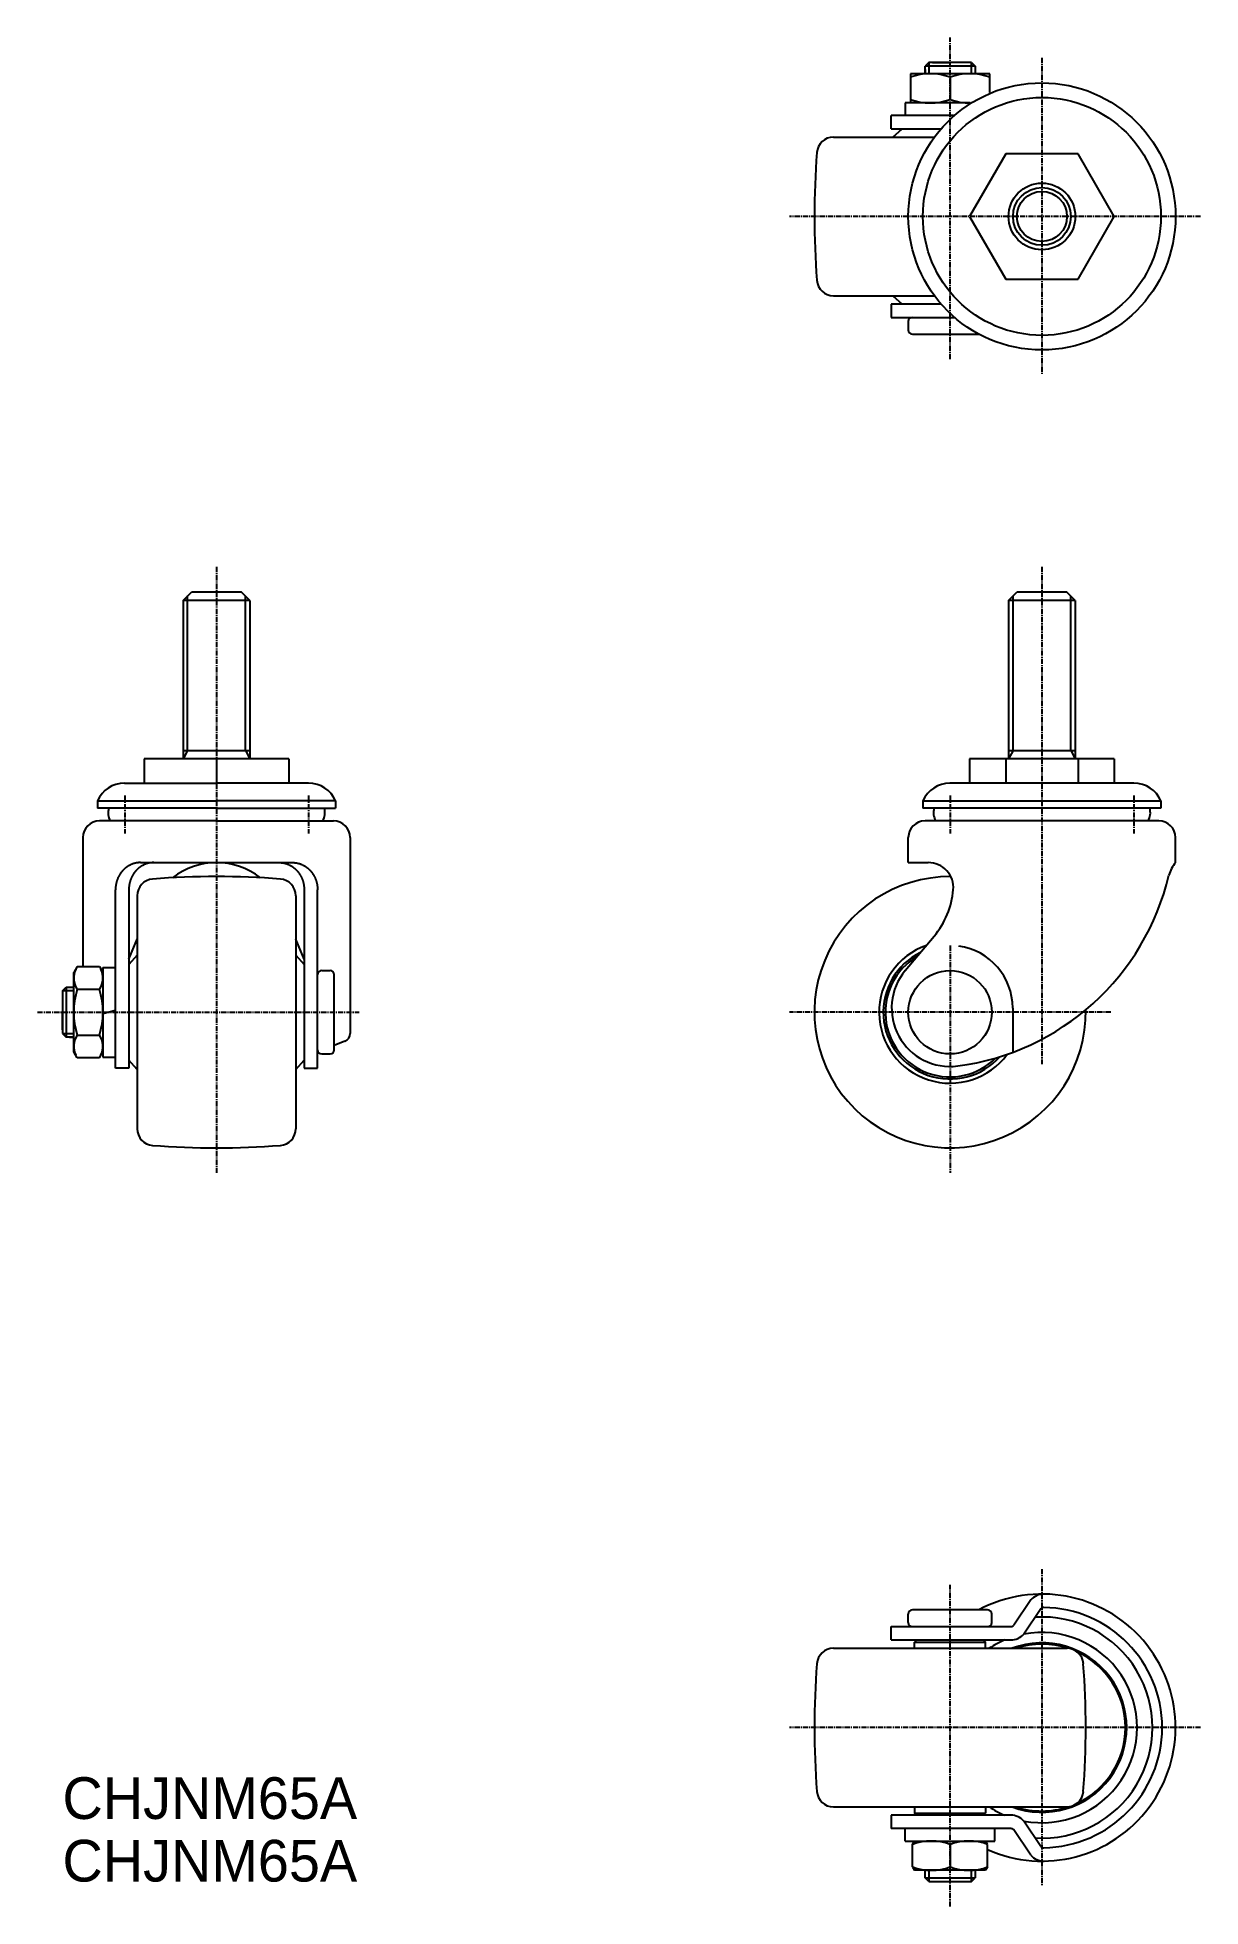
# Model space of a CAD drawing. Extents: x -3855 to -3577, y -782 to -334.
import ezdxf

# ---------------------------------------------------------------- set-up
doc = ezdxf.new("R2010")
doc.units = 0
doc.linetypes.add('CENTER', pattern=[2, 1.25, -0.25, 0.25, -0.25])
doc.layers.get('0').update_dxf_attribs({"linetype": 'CONTINUOUS'})
doc.layers.add('CENTER', color=1, linetype='CENTER')

msp = doc.modelspace()

# ---------------------------------------------------------------- linework, layer by layer
at = {"color": 7, "linetype": 'CONTINUOUS'}
for p, q in [((-3641.97, -340.19), (-3642.85, -341.06)), ((-3631.72, -340.19), (-3641.97, -340.19)), ((-3641.1, -340.19), (-3636.85, -340.19)), ((-3632.6, -340.19), (-3636.85, -340.19)), ((-3631.72, -340.19), (-3630.85, -341.06)), ((-3646.35, -342.89), (-3646.35, -349.89)), ((-3627.35, -342.89), (-3646.35, -342.89)), ((-3630.85, -341.06), (-3642.85, -341.06)), ((-3642.85, -342.89), (-3642.85, -341.06)), ((-3642.85, -341.89), (-3642.85, -342.89)), ((-3636.85, -343.73), (-3636.85, -349.04)), ((-3630.85, -341.06), (-3630.85, -342.89)), ((-3630.85, -341.89), (-3630.85, -342.89)), ((-3627.35, -347.43), (-3627.35, -342.89)), ((-3650.95, -356.09), (-3650.95, -352.89)), ((-3636.01, -352.89), (-3650.95, -352.89)), ((-3647.6, -349.89), (-3647.6, -352.89)), ((-3632.02, -349.89), (-3647.6, -349.89)), ((-3664.77, -358.09), (-3640.59, -358.09)), ((-3650.95, -356.09), (-3638.99, -356.09)), ((-3650.55, -358.09), (-3648.3, -356.09)), ((-3623.51, -362.09), (-3632.17, -377.09)), ((-3606.19, -362.09), (-3623.51, -362.09)), ((-3597.53, -377.09), (-3606.19, -362.09)), ((-3632.17, -377.09), (-3623.51, -392.09)), ((-3606.19, -392.09), (-3597.53, -377.09)), ((-3623.51, -392.09), (-3606.19, -392.09)), ((-3664.77, -396.09), (-3640.59, -396.09)), ((-3638.99, -398.09), (-3650.95, -398.09)), ((-3650.95, -398.09), (-3650.95, -401.29)), ((-3650.55, -396.09), (-3648.3, -398.09)), ((-3650.95, -401.29), (-3635.78, -401.29)), ((-3646.85, -402.29), (-3646.85, -404.29)), ((-3645.85, -405.29), (-3629.97, -405.29)), ((-3820.55, -469.09), (-3818.55, -467.09)), ((-3804.55, -469.09), (-3820.55, -469.09)), ((-3820.55, -469.09), (-3820.55, -507.09)), ((-3806.55, -467.09), (-3818.55, -467.09)), ((-3804.55, -469.09), (-3806.55, -467.09)), ((-3804.55, -469.09), (-3804.55, -507.09)), ((-3622.85, -469.09), (-3620.85, -467.09)), ((-3606.85, -469.09), (-3622.85, -469.09)), ((-3622.85, -469.09), (-3622.85, -507.09)), ((-3608.85, -467.09), (-3620.85, -467.09)), ((-3606.85, -469.09), (-3608.85, -467.09)), ((-3606.85, -469.09), (-3606.85, -507.09)), ((-3820.55, -505.09), (-3804.55, -505.09)), ((-3622.85, -505.09), (-3606.85, -505.09)), ((-3829.87, -507.09), (-3829.87, -512.89)), ((-3795.23, -507.09), (-3829.87, -507.09)), ((-3812.55, -507.09), (-3812.55, -512.89)), ((-3795.23, -507.09), (-3795.23, -512.89)), ((-3632.17, -507.09), (-3632.17, -512.89)), ((-3597.53, -507.09), (-3632.17, -507.09)), ((-3623.51, -507.09), (-3623.51, -512.89)), ((-3606.19, -507.09), (-3606.19, -512.89)), ((-3597.53, -507.09), (-3597.53, -512.89)), ((-3834.6, -512.89), (-3812.55, -512.89)), ((-3790.5, -512.89), (-3812.55, -512.89)), ((-3592.8, -512.89), (-3636.9, -512.89)), ((-3841.05, -517.17), (-3841.05, -518.89)), ((-3841.05, -517.17), (-3812.55, -517.17)), ((-3812.55, -518.89), (-3841.05, -518.89)), ((-3784.05, -517.17), (-3812.55, -517.17)), ((-3812.55, -518.89), (-3784.05, -518.89)), ((-3784.05, -517.17), (-3784.05, -518.89)), ((-3643.35, -517.17), (-3643.35, -518.89)), ((-3643.35, -517.17), (-3586.35, -517.17)), ((-3586.35, -518.89), (-3643.35, -518.89)), ((-3586.35, -517.17), (-3586.35, -518.89)), ((-3812.55, -521.93), (-3840.55, -521.93)), ((-3812.55, -521.93), (-3784.55, -521.93)), ((-3586.85, -521.93), (-3642.85, -521.93)), ((-3844.55, -525.93), (-3844.55, -556.82)), ((-3780.55, -525.93), (-3780.55, -572.88)), ((-3646.85, -531.93), (-3646.85, -525.93)), ((-3582.85, -531.93), (-3582.85, -525.93)), ((-3830.75, -531.93), (-3794.35, -531.93)), ((-3646.85, -531.93), (-3642.06, -531.93)), ((-3836.75, -581.22), (-3836.75, -538.44)), ((-3833.55, -538.44), (-3833.55, -581.22)), ((-3831.55, -539.86), (-3831.55, -595.71)), ((-3793.55, -539.86), (-3793.55, -595.71)), ((-3791.55, -538.44), (-3791.55, -581.22)), ((-3788.35, -581.22), (-3788.35, -538.44)), ((-3833.55, -555.09), (-3831.55, -550.31)), ((-3791.55, -555.09), (-3793.55, -550.31)), ((-3647.57, -557.79), (-3640.69, -549.59)), ((-3831.55, -554.09), (-3833.55, -556.34)), ((-3793.55, -554.09), (-3791.55, -556.34)), ((-3845.91, -556.82), (-3846.75, -558.29)), ((-3846.75, -577.29), (-3846.75, -558.29)), ((-3845.91, -556.82), (-3840.6, -556.82)), ((-3840.6, -556.82), (-3839.75, -558.29)), ((-3839.75, -557.04), (-3836.75, -557.04)), ((-3839.75, -557.04), (-3839.75, -578.54)), ((-3787.35, -557.79), (-3785.35, -557.79)), ((-3784.35, -576.79), (-3784.35, -558.79)), ((-3849.45, -562.66), (-3848.58, -561.79)), ((-3849.45, -562.66), (-3849.45, -572.91)), ((-3849.45, -563.54), (-3849.45, -567.79)), ((-3848.58, -561.79), (-3846.75, -561.79)), ((-3848.58, -561.79), (-3848.58, -573.79)), ((-3847.75, -561.79), (-3846.75, -561.79)), ((-3845.91, -562.3), (-3840.6, -562.3)), ((-3849.45, -572.04), (-3849.45, -567.79)), ((-3836.75, -567.38), (-3839.75, -568.19)), ((-3621.85, -566.79), (-3621.85, -577.38)), ((-3849.45, -572.91), (-3848.58, -573.79)), ((-3845.91, -573.27), (-3840.6, -573.27)), ((-3846.75, -573.79), (-3848.58, -573.79)), ((-3847.75, -573.79), (-3846.75, -573.79)), ((-3845.91, -578.75), (-3846.75, -577.29)), ((-3840.6, -578.75), (-3839.75, -577.29)), ((-3788.2, -577.32), (-3788.35, -577.38)), ((-3787.35, -577.79), (-3785.35, -577.79)), ((-3781.82, -574.74), (-3784.35, -575.74)), ((-3840.6, -578.75), (-3845.91, -578.75)), ((-3839.75, -578.54), (-3836.75, -578.54)), ((-3833.55, -581.22), (-3836.75, -581.22)), ((-3831.55, -581.49), (-3833.55, -579.24)), ((-3793.55, -581.49), (-3791.55, -579.24)), ((-3791.55, -581.22), (-3788.35, -581.22)), ((-3646.85, -714.01), (-3646.85, -712.01)), ((-3627.85, -711.01), (-3645.85, -711.01)), ((-3626.85, -714.01), (-3626.85, -712.01)), ((-3617.53, -708.61), (-3621.55, -714.68)), ((-3615.15, -710.75), (-3619.17, -716.81)), ((-3650.95, -718.21), (-3650.95, -715.01)), ((-3650.95, -715.01), (-3622.29, -715.01)), ((-3664.77, -720.21), (-3608.92, -720.21)), ((-3650.95, -718.21), (-3622.29, -718.21)), ((-3644.85, -718.21), (-3645.35, -718.71)), ((-3645.35, -720.21), (-3645.35, -718.71)), ((-3645.35, -718.71), (-3628.35, -718.71)), ((-3628.85, -718.21), (-3628.35, -718.71)), ((-3628.35, -720.21), (-3628.35, -718.71)), ((-3664.77, -758.21), (-3608.92, -758.21)), ((-3650.95, -760.21), (-3650.95, -763.41)), ((-3622.29, -760.21), (-3650.95, -760.21)), ((-3645.35, -758.21), (-3645.35, -759.71)), ((-3644.85, -760.21), (-3645.35, -759.71)), ((-3645.35, -759.71), (-3628.35, -759.71)), ((-3628.85, -760.21), (-3628.35, -759.71)), ((-3628.35, -758.21), (-3628.35, -759.71)), ((-3622.29, -763.41), (-3650.95, -763.41)), ((-3647.6, -766.41), (-3647.6, -763.41)), ((-3626.1, -766.41), (-3626.1, -763.41)), ((-3617.53, -769.81), (-3621.55, -763.74)), ((-3615.15, -767.67), (-3619.17, -761.6)), ((-3647.6, -766.41), (-3626.1, -766.41)), ((-3645.85, -767.21), (-3645.35, -766.41)), ((-3645.85, -772.61), (-3645.85, -767.21)), ((-3636.85, -767.21), (-3636.85, -772.61)), ((-3636.85, -767.21), (-3636.85, -772.61)), ((-3627.85, -767.21), (-3628.35, -766.41)), ((-3627.85, -772.61), (-3627.85, -767.21)), ((-3645.85, -772.61), (-3645.35, -773.41)), ((-3628.35, -773.41), (-3645.35, -773.41)), ((-3642.85, -774.41), (-3642.85, -773.41)), ((-3642.85, -775.23), (-3642.85, -773.41)), ((-3630.85, -773.41), (-3630.85, -775.23)), ((-3627.85, -772.61), (-3628.35, -773.41)), ((-3641.97, -776.11), (-3642.85, -775.23)), ((-3642.85, -775.23), (-3630.85, -775.23)), ((-3641.97, -776.11), (-3631.72, -776.11)), ((-3641.1, -776.11), (-3636.85, -776.11)), ((-3631.72, -776.11), (-3630.85, -775.23))]:
    msp.add_line(p, q, dxfattribs=at)
at = {"color": 3, "linetype": 'CONTINUOUS'}
for p, q in [((-3641.97, -340.19), (-3641.97, -342.89)), ((-3631.72, -342.89), (-3631.72, -340.19)), ((-3819.47, -505.09), (-3819.47, -468.01)), ((-3805.64, -505.09), (-3805.64, -468.01)), ((-3621.76, -505.09), (-3621.76, -468.01)), ((-3607.93, -505.09), (-3607.93, -468.01)), ((-3819.47, -505.09), (-3820.55, -507.09)), ((-3805.64, -505.09), (-3804.55, -507.09)), ((-3621.76, -505.09), (-3622.85, -507.09)), ((-3607.93, -505.09), (-3606.85, -507.09)), ((-3846.75, -562.66), (-3849.45, -562.66)), ((-3849.45, -572.91), (-3846.75, -572.91)), ((-3641.97, -773.41), (-3641.97, -776.11)), ((-3631.72, -776.11), (-3631.72, -773.41))]:
    msp.add_line(p, q, dxfattribs=at)
at = {"color": 7, "linetype": 'CONTINUOUS'}
for points in [[(-3830.75, -531.92, 0), (-3830.83, -531.93, 0), (-3830.9, -531.93, 0), (-3830.97, -531.93, 0), (-3831.05, -531.93, 0), (-3831.12, -531.94, 0), (-3831.2, -531.94, 0), (-3831.27, -531.95, 0), (-3831.34, -531.96, 0), (-3831.42, -531.97, 0), (-3831.49, -531.97, 0), (-3831.56, -531.98, 0), (-3831.63, -532, 0), (-3831.71, -532.01, 0), (-3831.78, -532.02, 0), (-3831.85, -532.03, 0), (-3831.92, -532.05, 0), (-3832, -532.07, 0), (-3832.07, -532.08, 0), (-3832.14, -532.1, 0), (-3832.21, -532.12, 0), (-3832.28, -532.14, 0), (-3832.35, -532.16, 0), (-3832.42, -532.18, 0), (-3832.5, -532.21, 0), (-3832.57, -532.23, 0), (-3832.64, -532.25, 0), (-3832.71, -532.28, 0), (-3832.78, -532.31, 0), (-3832.84, -532.33, 0), (-3832.91, -532.36, 0), (-3832.98, -532.39, 0), (-3833.05, -532.42, 0), (-3833.12, -532.45, 0), (-3833.19, -532.48, 0), (-3833.25, -532.52, 0), (-3833.32, -532.55, 0), (-3833.39, -532.59, 0), (-3833.45, -532.62, 0), (-3833.52, -532.66, 0), (-3833.58, -532.69, 0), (-3833.65, -532.73, 0), (-3833.71, -532.77, 0), (-3833.77, -532.81, 0), (-3833.84, -532.85, 0), (-3833.9, -532.89, 0), (-3833.96, -532.93, 0), (-3834.03, -532.98, 0), (-3834.09, -533.02, 0), (-3834.15, -533.07, 0), (-3834.21, -533.11, 0), (-3834.27, -533.16, 0), (-3834.33, -533.21, 0), (-3834.39, -533.25, 0), (-3834.45, -533.3, 0), (-3834.5, -533.35, 0), (-3834.56, -533.4, 0), (-3834.62, -533.45, 0), (-3834.67, -533.51, 0), (-3834.73, -533.56, 0), (-3834.78, -533.61, 0), (-3834.84, -533.67, 0), (-3834.89, -533.72, 0), (-3834.94, -533.78, 0), (-3835, -533.83, 0), (-3835.05, -533.89, 0), (-3835.1, -533.95, 0), (-3835.15, -534, 0), (-3835.2, -534.06, 0), (-3835.25, -534.12, 0), (-3835.3, -534.18, 0), (-3835.34, -534.24, 0), (-3835.39, -534.31, 0), (-3835.44, -534.37, 0), (-3835.48, -534.43, 0), (-3835.53, -534.49, 0), (-3835.57, -534.56, 0), (-3835.62, -534.62, 0), (-3835.66, -534.69, 0), (-3835.7, -534.75, 0), (-3835.74, -534.82, 0), (-3835.78, -534.89, 0), (-3835.82, -534.95, 0), (-3835.86, -535.02, 0), (-3835.9, -535.09, 0), (-3835.94, -535.16, 0), (-3835.97, -535.23, 0), (-3836.01, -535.3, 0), (-3836.05, -535.37, 0), (-3836.08, -535.44, 0), (-3836.11, -535.51, 0), (-3836.15, -535.58, 0), (-3836.18, -535.65, 0), (-3836.21, -535.73, 0), (-3836.24, -535.8, 0), (-3836.27, -535.87, 0), (-3836.3, -535.95, 0), (-3836.32, -536.02, 0), (-3836.35, -536.09, 0), (-3836.38, -536.17, 0), (-3836.4, -536.24, 0), (-3836.43, -536.32, 0), (-3836.45, -536.39, 0), (-3836.47, -536.47, 0), (-3836.5, -536.55, 0), (-3836.52, -536.62, 0), (-3836.54, -536.7, 0), (-3836.56, -536.78, 0), (-3836.57, -536.85, 0), (-3836.59, -536.93, 0), (-3836.61, -537.01, 0), (-3836.62, -537.09, 0), (-3836.64, -537.17, 0), (-3836.65, -537.24, 0), (-3836.67, -537.32, 0), (-3836.68, -537.4, 0), (-3836.69, -537.48, 0), (-3836.7, -537.56, 0), (-3836.71, -537.64, 0), (-3836.72, -537.72, 0), (-3836.72, -537.8, 0), (-3836.73, -537.88, 0), (-3836.74, -537.96, 0), (-3836.74, -538.04, 0), (-3836.75, -538.12, 0), (-3836.75, -538.2, 0), (-3836.75, -538.28, 0), (-3836.75, -538.36, 0), (-3836.75, -538.44, 0)], [(-3827.55, -531.92, 0), (-3827.63, -531.93, 0), (-3827.7, -531.93, 0), (-3827.77, -531.93, 0), (-3827.85, -531.93, 0), (-3827.92, -531.94, 0), (-3828, -531.94, 0), (-3828.07, -531.95, 0), (-3828.14, -531.96, 0), (-3828.22, -531.97, 0), (-3828.29, -531.97, 0), (-3828.36, -531.98, 0), (-3828.43, -532, 0), (-3828.51, -532.01, 0), (-3828.58, -532.02, 0), (-3828.65, -532.03, 0), (-3828.72, -532.05, 0), (-3828.8, -532.07, 0), (-3828.87, -532.08, 0), (-3828.94, -532.1, 0), (-3829.01, -532.12, 0), (-3829.08, -532.14, 0), (-3829.15, -532.16, 0), (-3829.22, -532.18, 0), (-3829.3, -532.21, 0), (-3829.37, -532.23, 0), (-3829.44, -532.25, 0), (-3829.51, -532.28, 0), (-3829.58, -532.31, 0), (-3829.64, -532.33, 0), (-3829.71, -532.36, 0), (-3829.78, -532.39, 0), (-3829.85, -532.42, 0), (-3829.92, -532.45, 0), (-3829.99, -532.48, 0), (-3830.05, -532.52, 0), (-3830.12, -532.55, 0), (-3830.19, -532.59, 0), (-3830.25, -532.62, 0), (-3830.32, -532.66, 0), (-3830.38, -532.69, 0), (-3830.45, -532.73, 0), (-3830.51, -532.77, 0), (-3830.57, -532.81, 0), (-3830.64, -532.85, 0), (-3830.7, -532.89, 0), (-3830.76, -532.93, 0), (-3830.83, -532.98, 0), (-3830.89, -533.02, 0), (-3830.95, -533.07, 0), (-3831.01, -533.11, 0), (-3831.07, -533.16, 0), (-3831.13, -533.21, 0), (-3831.19, -533.25, 0), (-3831.25, -533.3, 0), (-3831.3, -533.35, 0), (-3831.36, -533.4, 0), (-3831.42, -533.45, 0), (-3831.47, -533.51, 0), (-3831.53, -533.56, 0), (-3831.58, -533.61, 0), (-3831.64, -533.67, 0), (-3831.69, -533.72, 0), (-3831.74, -533.78, 0), (-3831.8, -533.83, 0), (-3831.85, -533.89, 0), (-3831.9, -533.95, 0), (-3831.95, -534, 0), (-3832, -534.06, 0), (-3832.05, -534.12, 0), (-3832.1, -534.18, 0), (-3832.14, -534.24, 0), (-3832.19, -534.31, 0), (-3832.24, -534.37, 0), (-3832.28, -534.43, 0), (-3832.33, -534.49, 0), (-3832.37, -534.56, 0), (-3832.42, -534.62, 0), (-3832.46, -534.69, 0), (-3832.5, -534.75, 0), (-3832.54, -534.82, 0), (-3832.58, -534.89, 0), (-3832.62, -534.95, 0), (-3832.66, -535.02, 0), (-3832.7, -535.09, 0), (-3832.74, -535.16, 0), (-3832.77, -535.23, 0), (-3832.81, -535.3, 0), (-3832.85, -535.37, 0), (-3832.88, -535.44, 0), (-3832.91, -535.51, 0), (-3832.95, -535.58, 0), (-3832.98, -535.65, 0), (-3833.01, -535.73, 0), (-3833.04, -535.8, 0), (-3833.07, -535.87, 0), (-3833.1, -535.95, 0), (-3833.12, -536.02, 0), (-3833.15, -536.09, 0), (-3833.18, -536.17, 0), (-3833.2, -536.24, 0), (-3833.23, -536.32, 0), (-3833.25, -536.39, 0), (-3833.27, -536.47, 0), (-3833.3, -536.55, 0), (-3833.32, -536.62, 0), (-3833.34, -536.7, 0), (-3833.36, -536.78, 0), (-3833.37, -536.85, 0), (-3833.39, -536.93, 0), (-3833.41, -537.01, 0), (-3833.42, -537.09, 0), (-3833.44, -537.17, 0), (-3833.45, -537.24, 0), (-3833.47, -537.32, 0), (-3833.48, -537.4, 0), (-3833.49, -537.48, 0), (-3833.5, -537.56, 0), (-3833.51, -537.64, 0), (-3833.52, -537.72, 0), (-3833.52, -537.8, 0), (-3833.53, -537.88, 0), (-3833.54, -537.96, 0), (-3833.54, -538.04, 0), (-3833.55, -538.12, 0), (-3833.55, -538.2, 0), (-3833.55, -538.28, 0), (-3833.55, -538.36, 0), (-3833.55, -538.44, 0)], [(-3797.55, -531.92, 0), (-3797.48, -531.93, 0), (-3797.41, -531.93, 0), (-3797.33, -531.93, 0), (-3797.26, -531.93, 0), (-3797.19, -531.94, 0), (-3797.11, -531.94, 0), (-3797.04, -531.95, 0), (-3796.97, -531.96, 0), (-3796.89, -531.97, 0), (-3796.82, -531.97, 0), (-3796.75, -531.98, 0), (-3796.67, -532, 0), (-3796.6, -532.01, 0), (-3796.53, -532.02, 0), (-3796.46, -532.03, 0), (-3796.38, -532.05, 0), (-3796.31, -532.07, 0), (-3796.24, -532.08, 0), (-3796.17, -532.1, 0), (-3796.1, -532.12, 0), (-3796.02, -532.14, 0), (-3795.95, -532.16, 0), (-3795.88, -532.18, 0), (-3795.81, -532.21, 0), (-3795.74, -532.23, 0), (-3795.67, -532.25, 0), (-3795.6, -532.28, 0), (-3795.53, -532.31, 0), (-3795.46, -532.33, 0), (-3795.39, -532.36, 0), (-3795.33, -532.39, 0), (-3795.26, -532.42, 0), (-3795.19, -532.45, 0), (-3795.12, -532.48, 0), (-3795.06, -532.52, 0), (-3794.99, -532.55, 0), (-3794.92, -532.59, 0), (-3794.86, -532.62, 0), (-3794.79, -532.66, 0), (-3794.73, -532.69, 0), (-3794.66, -532.73, 0), (-3794.6, -532.77, 0), (-3794.53, -532.81, 0), (-3794.47, -532.85, 0), (-3794.41, -532.89, 0), (-3794.34, -532.93, 0), (-3794.28, -532.98, 0), (-3794.22, -533.02, 0), (-3794.16, -533.07, 0), (-3794.1, -533.11, 0), (-3794.04, -533.16, 0), (-3793.98, -533.21, 0), (-3793.92, -533.25, 0), (-3793.86, -533.3, 0), (-3793.8, -533.35, 0), (-3793.75, -533.4, 0), (-3793.69, -533.45, 0), (-3793.63, -533.51, 0), (-3793.58, -533.56, 0), (-3793.52, -533.61, 0), (-3793.47, -533.67, 0), (-3793.42, -533.72, 0), (-3793.36, -533.78, 0), (-3793.31, -533.83, 0), (-3793.26, -533.89, 0), (-3793.21, -533.95, 0), (-3793.16, -534, 0), (-3793.11, -534.06, 0), (-3793.06, -534.12, 0), (-3793.01, -534.18, 0), (-3792.96, -534.24, 0), (-3792.92, -534.31, 0), (-3792.87, -534.37, 0), (-3792.82, -534.43, 0), (-3792.78, -534.49, 0), (-3792.73, -534.56, 0), (-3792.69, -534.62, 0), (-3792.65, -534.69, 0), (-3792.61, -534.75, 0), (-3792.56, -534.82, 0), (-3792.52, -534.89, 0), (-3792.48, -534.95, 0), (-3792.45, -535.02, 0), (-3792.41, -535.09, 0), (-3792.37, -535.16, 0), (-3792.33, -535.23, 0), (-3792.3, -535.3, 0), (-3792.26, -535.37, 0), (-3792.23, -535.44, 0), (-3792.19, -535.51, 0), (-3792.16, -535.58, 0), (-3792.13, -535.65, 0), (-3792.1, -535.73, 0), (-3792.07, -535.8, 0), (-3792.04, -535.87, 0), (-3792.01, -535.95, 0), (-3791.98, -536.02, 0), (-3791.96, -536.09, 0), (-3791.93, -536.17, 0), (-3791.9, -536.24, 0), (-3791.88, -536.32, 0), (-3791.86, -536.39, 0), (-3791.83, -536.47, 0), (-3791.81, -536.55, 0), (-3791.79, -536.62, 0), (-3791.77, -536.7, 0), (-3791.75, -536.78, 0), (-3791.73, -536.85, 0), (-3791.72, -536.93, 0), (-3791.7, -537.01, 0), (-3791.68, -537.09, 0), (-3791.67, -537.17, 0), (-3791.66, -537.24, 0), (-3791.64, -537.32, 0), (-3791.63, -537.4, 0), (-3791.62, -537.48, 0), (-3791.61, -537.56, 0), (-3791.6, -537.64, 0), (-3791.59, -537.72, 0), (-3791.58, -537.8, 0), (-3791.58, -537.88, 0), (-3791.57, -537.96, 0), (-3791.56, -538.04, 0), (-3791.56, -538.12, 0), (-3791.56, -538.2, 0), (-3791.56, -538.28, 0), (-3791.55, -538.36, 0), (-3791.55, -538.44, 0)], [(-3794.35, -531.92, 0), (-3794.28, -531.93, 0), (-3794.21, -531.93, 0), (-3794.13, -531.93, 0), (-3794.06, -531.93, 0), (-3793.99, -531.94, 0), (-3793.91, -531.94, 0), (-3793.84, -531.95, 0), (-3793.77, -531.96, 0), (-3793.69, -531.97, 0), (-3793.62, -531.97, 0), (-3793.55, -531.98, 0), (-3793.47, -532, 0), (-3793.4, -532.01, 0), (-3793.33, -532.02, 0), (-3793.26, -532.03, 0), (-3793.18, -532.05, 0), (-3793.11, -532.07, 0), (-3793.04, -532.08, 0), (-3792.97, -532.1, 0), (-3792.9, -532.12, 0), (-3792.82, -532.14, 0), (-3792.75, -532.16, 0), (-3792.68, -532.18, 0), (-3792.61, -532.21, 0), (-3792.54, -532.23, 0), (-3792.47, -532.25, 0), (-3792.4, -532.28, 0), (-3792.33, -532.31, 0), (-3792.26, -532.33, 0), (-3792.19, -532.36, 0), (-3792.13, -532.39, 0), (-3792.06, -532.42, 0), (-3791.99, -532.45, 0), (-3791.92, -532.48, 0), (-3791.86, -532.52, 0), (-3791.79, -532.55, 0), (-3791.72, -532.59, 0), (-3791.66, -532.62, 0), (-3791.59, -532.66, 0), (-3791.53, -532.69, 0), (-3791.46, -532.73, 0), (-3791.4, -532.77, 0), (-3791.33, -532.81, 0), (-3791.27, -532.85, 0), (-3791.21, -532.89, 0), (-3791.14, -532.93, 0), (-3791.08, -532.98, 0), (-3791.02, -533.02, 0), (-3790.96, -533.07, 0), (-3790.9, -533.11, 0), (-3790.84, -533.16, 0), (-3790.78, -533.21, 0), (-3790.72, -533.25, 0), (-3790.66, -533.3, 0), (-3790.6, -533.35, 0), (-3790.55, -533.4, 0), (-3790.49, -533.45, 0), (-3790.43, -533.51, 0), (-3790.38, -533.56, 0), (-3790.32, -533.61, 0), (-3790.27, -533.67, 0), (-3790.22, -533.72, 0), (-3790.16, -533.78, 0), (-3790.11, -533.83, 0), (-3790.06, -533.89, 0), (-3790.01, -533.95, 0), (-3789.96, -534, 0), (-3789.91, -534.06, 0), (-3789.86, -534.12, 0), (-3789.81, -534.18, 0), (-3789.76, -534.24, 0), (-3789.72, -534.31, 0), (-3789.67, -534.37, 0), (-3789.62, -534.43, 0), (-3789.58, -534.49, 0), (-3789.53, -534.56, 0), (-3789.49, -534.62, 0), (-3789.45, -534.69, 0), (-3789.41, -534.75, 0), (-3789.36, -534.82, 0), (-3789.32, -534.89, 0), (-3789.28, -534.95, 0), (-3789.25, -535.02, 0), (-3789.21, -535.09, 0), (-3789.17, -535.16, 0), (-3789.13, -535.23, 0), (-3789.1, -535.3, 0), (-3789.06, -535.37, 0), (-3789.03, -535.44, 0), (-3788.99, -535.51, 0), (-3788.96, -535.58, 0), (-3788.93, -535.65, 0), (-3788.9, -535.73, 0), (-3788.87, -535.8, 0), (-3788.84, -535.87, 0), (-3788.81, -535.95, 0), (-3788.78, -536.02, 0), (-3788.76, -536.09, 0), (-3788.73, -536.17, 0), (-3788.7, -536.24, 0), (-3788.68, -536.32, 0), (-3788.66, -536.39, 0), (-3788.63, -536.47, 0), (-3788.61, -536.55, 0), (-3788.59, -536.62, 0), (-3788.57, -536.7, 0), (-3788.55, -536.78, 0), (-3788.53, -536.85, 0), (-3788.52, -536.93, 0), (-3788.5, -537.01, 0), (-3788.48, -537.09, 0), (-3788.47, -537.17, 0), (-3788.46, -537.24, 0), (-3788.44, -537.32, 0), (-3788.43, -537.4, 0), (-3788.42, -537.48, 0), (-3788.41, -537.56, 0), (-3788.4, -537.64, 0), (-3788.39, -537.72, 0), (-3788.38, -537.8, 0), (-3788.38, -537.88, 0), (-3788.37, -537.96, 0), (-3788.36, -538.04, 0), (-3788.36, -538.12, 0), (-3788.36, -538.2, 0), (-3788.36, -538.28, 0), (-3788.35, -538.36, 0), (-3788.35, -538.44, 0)]]:
    msp.add_polyline3d(points, dxfattribs=at)
for centre, radius in [((-3614.85, -377.09), 32), ((-3614.85, -377.09), 28.5), ((-3614.85, -377.09), 8), ((-3614.85, -377.09), 6), ((-3636.85, -567.79), 10)]:
    msp.add_circle(centre, radius, dxfattribs=at)
at = {"color": 3, "linetype": 'CONTINUOUS'}
msp.add_circle((-3614.85, -377.09), 6.92, dxfattribs=at)
at = {"color": 7, "linetype": 'CONTINUOUS'}
for centre, radius, start, end in [((-3641.6, -356.61), 13.72, 69.7438, 110.2562), ((-3632.1, -356.61), 13.72, 69.7438, 110.2562), ((-3641.6, -336.17), 13.72, 249.7438, 290.2562), ((-3632.1, -336.17), 13.72, 249.7438, 270.3122), ((-3664.77, -362.09), 4, 90, 175.6108), ((-3469.35, -377.09), 200, 175.6108, 184.3892), ((-3664.77, -392.09), 4, 184.3892, 270), ((-3645.85, -402.29), 1, 90, 180), ((-3645.85, -404.29), 1, 180, 270), ((-3834.6, -519.89), 7, 90, 157.1358), ((-3790.5, -519.89), 7, 22.8642, 90), ((-3636.9, -519.89), 7, 90, 157.1358), ((-3592.8, -519.89), 7, 22.8642, 90), ((-3834.55, -519.96), 3.97, 164.3779, 209.7399), ((-3790.55, -519.96), 3.97, 330.2601, 15.6221), ((-3636.85, -519.96), 3.97, 164.3779, 209.7399), ((-3592.85, -519.96), 3.97, 330.2601, 15.6221), ((-3840.55, -525.93), 4, 90, 180), ((-3784.55, -525.93), 4, 0, 90), ((-3642.85, -525.93), 4, 90, 180), ((-3586.85, -525.93), 4, 0, 90), ((-3812.55, -548.93), 17, 51.823, 128.177), ((-3642.06, -537.93), 6, 355.1098, 90), ((-3576.74, -537.1), 8, 139.7239, 164.2482), ((-3827.55, -539.86), 4, 94.3892, 180), ((-3812.55, -735.29), 200, 85.6108, 94.3892), ((-3797.55, -539.86), 4, 0, 85.6108), ((-3636.85, -567.79), 32.5, 89.6981, 1.0289), ((-3642.85, -521.18), 60, 277.4947, 346.7549), ((-3656.01, -536.73), 20, 320, 355.1098), ((-3636.85, -567.79), 17, 109.4674, 323.6876), ((-3636.85, -567.79), 16, 116.2305, 318.2831), ((-3636.85, -567.79), 15.5, 120.8558, 315.1046), ((-3636.85, -566.79), 15, 0, 81.8483), ((-3841.9, -559.56), 4.86, 154.3842, 214.3842), ((-3844.61, -559.56), 4.86, 325.6158, 25.6158), ((-3787.35, -558.79), 1, 90, 180), ((-3785.35, -558.79), 1, 0, 90), ((-3636.85, -566.79), 14, 140, 277.4947), ((-3828.6, -567.79), 18.15, 162.412, 197.588), ((-3857.91, -567.79), 18.15, 342.412, 17.588), ((-3841.9, -576.01), 4.86, 145.6158, 205.6158), ((-3844.61, -576.01), 4.86, 334.3842, 34.3842), ((-3782.55, -572.88), 2, 291.4237, 0), ((-3787.35, -576.79), 1, 180, 270), ((-3785.35, -576.79), 1, 270, 0), ((-3827.55, -595.71), 4, 180, 265.6108), ((-3797.55, -595.71), 4, 274.3892, 0), ((-3812.55, -400.29), 200, 265.6108, 274.3892), ((-3614.85, -739.21), 32, 246.0305, 118.2065), ((-3614.4, -711.41), 4.2, 89.0868, 138.0941), ((-3645.85, -712.01), 1, 90, 180), ((-3627.85, -712.01), 1, 0, 90), ((-3614.4, -711.41), 1, 89.0868, 138.0941), ((-3614.85, -739.21), 28.8, 270.9132, 89.0868), ((-3645.85, -714.01), 1, 180, 270), ((-3627.85, -714.01), 1, 270, 0), ((-3622.29, -714.01), 1, 270, 318.0941), ((-3614.85, -739.21), 22.8, 259.055, 100.945), ((-3614.85, -739.21), 26.5, 266.4618, 93.5382), ((-3664.77, -724.21), 4, 90, 175.6108), ((-3614.85, -739.21), 22.8, 112.9195, 123.5573), ((-3622.29, -714.01), 4.2, 270, 318.0941), ((-3614.85, -739.21), 20.3, 249.3839, 110.6161), ((-3614.85, -739.21), 20, 71.6464, 108.1949), ((-3608.92, -724.21), 4, 4.3892, 90), ((-3614.85, -739.21), 20, 294.7556, 65.2444), ((-3469.35, -739.21), 200, 175.6108, 184.3892), ((-3804.35, -739.21), 200, 355.6108, 4.3892), ((-3664.77, -754.21), 4, 184.3892, 270), ((-3608.92, -754.21), 4, 270, 355.6108), ((-3614.85, -739.21), 22.8, 236.4427, 247.0805), ((-3622.29, -764.41), 4.2, 41.9059, 90), ((-3614.85, -739.21), 20, 251.8051, 288.3536), ((-3622.29, -764.41), 1, 41.9059, 90), ((-3641.35, -779.41), 13, 69.7438, 110.2562), ((-3632.35, -779.41), 13, 69.7438, 110.2562), ((-3614.4, -767.01), 4.2, 221.9059, 270.9132), ((-3614.4, -767.01), 1, 221.9059, 270.9132), ((-3641.35, -760.41), 13, 249.7438, 290.2562), ((-3632.35, -760.41), 13, 249.7438, 290.2562)]:
    msp.add_arc(centre, radius, start, end, dxfattribs=at)
at = {"layer": 'CENTER', "color": 1, "linetype": 'CENTER'}
for p, q in [((-3636.85, -411.29), (-3636.85, -334.19)), ((-3614.85, -339.09), (-3614.85, -415.09)), ((-3576.85, -377.09), (-3675.35, -377.09)), ((-3812.55, -461.09), (-3812.55, -606.29)), ((-3614.85, -461.09), (-3614.85, -580.24)), ((-3834.55, -515.89), (-3834.55, -524.93)), ((-3790.55, -515.89), (-3790.55, -524.93)), ((-3636.85, -515.89), (-3636.85, -524.93)), ((-3592.85, -515.89), (-3592.85, -524.93)), ((-3636.85, -551.79), (-3636.85, -606.29)), ((-3855.45, -567.79), (-3778.35, -567.79)), ((-3598.35, -567.79), (-3675.35, -567.79)), ((-3614.85, -701.21), (-3614.85, -777.21)), ((-3636.85, -782.11), (-3636.85, -705.01)), ((-3576.85, -739.21), (-3675.35, -739.21))]:
    msp.add_line(p, q, dxfattribs=at)

# ---------------------------------------------------------------- texts
at = {"color": 7, "linetype": 'CONTINUOUS'}
for p in [(-3849.45, -761.11), (-3849.45, -776.11)]:
    msp.add_text('CHJNM65A', height=10, dxfattribs=at).set_placement(p)

doc.saveas('drawing.dxf')
